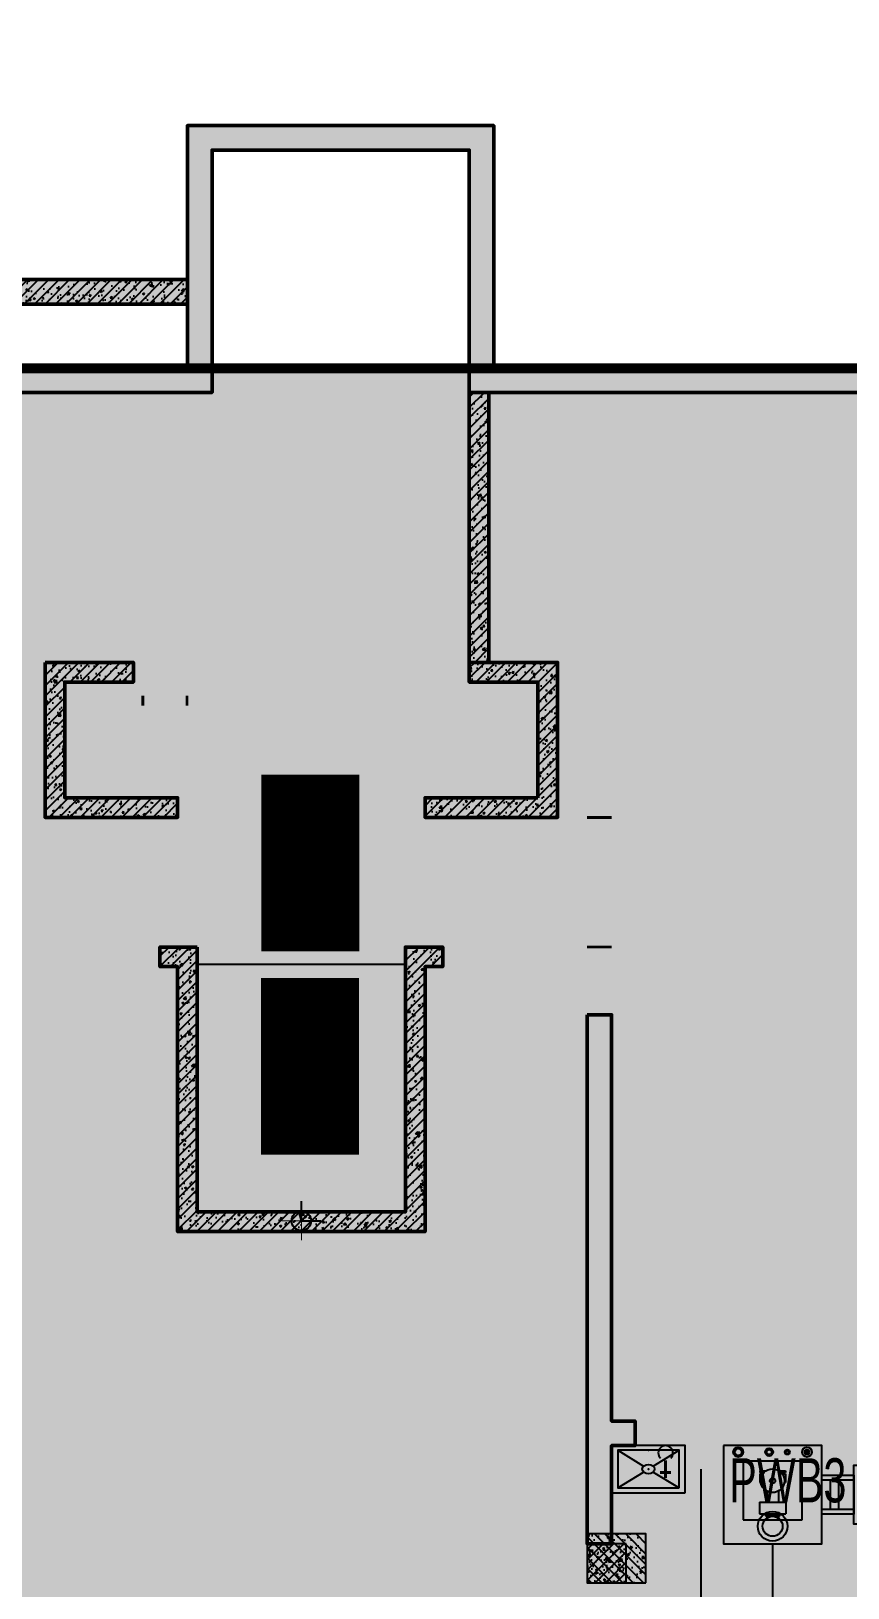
# Model space of a CAD drawing. Extents: x -1338203 to 1886333, y -530034 to 1031844.
# Drawn here: x 811754 to 820073, y -350601 to -334739 of the extents above; entities that cross this region are included whole.
import ezdxf

# ---------------------------------------------------------------- set-up
doc = ezdxf.new("R2010")
doc.units = 0
doc.header["$LTSCALE"] = 1000
doc.header["$MEASUREMENT"] = 0
doc.linetypes.add('负二层集水坑及排水沟$0$负二层集水坑及排水沟$0$CONTINOUS', pattern=[0])
for name, color, linetype in [('0P-EQUIP-CW', 7, 'Continuous'), ('0P-PIPE-CW', 3, 'Continuous'), ('M01预留预埋-B2$0$0M-A-LD', 4, 'Continuous'), ('p-a-core', 1, 'Continuous'), ('S-01-墙柱B2_B1$0$0S-CC-LINE', 52, 'Continuous'), ('S-01-墙柱B2_B1$0$0S-CW-HATCH', 251, 'Continuous'), ('S-01-墙柱B2_B1$0$0S-CW-HATCH-UP', 251, 'Continuous'), ('S001地下二墙柱$0$S001地下二墙柱$0$0S-CC-LINE', 52, 'Continuous'), ('S001地下二墙柱$0$S001地下二墙柱$0$0S-CW-HATCH', 251, 'Continuous'), ('S001地下二墙柱$0$S001地下二墙柱$0$0S-CW-HATCH-UP', 251, 'Continuous'), ('负二层集水坑及排水沟$0$负二层集水坑及排水沟$0$0P-A-LEAD', 3, 'Continuous'), ('负二层集水坑及排水沟$0$负二层集水坑及排水沟$0$P001-预留预埋-B1$0$0A-O-FIXT', 6, 'Continuous'), ('负二层集水坑及排水沟$0$负二层集水坑及排水沟$0$P001-预留预埋-B1$0$0P-EQUIP-WW', 7, 'Continuous'), ('负二层集水坑及排水沟$0$负二层集水坑及排水沟$0$P001-预留预埋-B1$0$A-001-平面B1$0$0A-A-HATH', 8, 'Continuous'), ('负二层集水坑及排水沟$0$负二层集水坑及排水沟$0$P001-预留预埋-B1$0$A-001-平面B1$0$0A-P-ROOF-DRAN', 190, 'Continuous'), ('负二层集水坑及排水沟$0$负二层集水坑及排水沟$0$P001-预留预埋-B1$0$P001-预留预埋-B1$0$0P-EQUIP-WW', 7, 'Continuous'), ('负二层集水坑及排水沟$0$负二层集水坑及排水沟$0$给排水设备', 7, '负二层集水坑及排水沟$0$负二层集水坑及排水沟$0$CONTINOUS')]:
    doc.layers.add(name, color=color, linetype=linetype)
for name, color, linetype, plot in [('A-001-主楼相对位置参照$0$AAD-A-MARK', 6, 'Continuous', False), ('M01预留预埋-B2$0$AAD-A-MARK', 6, 'Continuous', False), ('S-01-墙柱B2_B1$0$AAD-A-MARK', 6, 'Continuous', False)]:
    doc.layers.add(name, color=color, linetype=linetype, plot=plot)
doc.layers.add('p-h-walkable', color=7, linetype='Continuous', lineweight=70, true_color=0xf0f0f0)
doc.layers.add('S-01-墙柱B2_B1$0$0S-CW-LINE', color=7, linetype='Continuous', lineweight=50)
doc.styles.add('负二层集水坑及排水沟$0$负二层集水坑及排水沟$0$P001-预留预埋-B1$0$P001-预留预埋-B1$0$AAD-TXT', font='AAD-TXT.shx', dxfattribs={"width": 0.7, "height": 3, "bigfont": 'AAD-HZTXT.shx'})
pattern_1 = [(45, (814506.6002190853, -346860.9265781426), (-53.03300858899106, 53.03300858899107), []), (49.99999999999999, (814506.6002190853, -346860.9265781426), (215.178054780226, -18.82564049477853), [22.5, -247.5]), (355, (814506.6002190853, -346860.9265781426), (-41.6254000839, 225.6576401100035), [18, -198]), (100.4514, (814524.5317230853, -346862.4953801426), (173.5528145142065, 206.8318626182861), [19.122057, -210.3426336]), (46.18420000000002, (814506.6002190853, -346800.9265781426), (320.1723145876933, -49.65570429870542), [33.74999999999971, -371.2499999999977]), (96.6356, (814533.2812425853, -346805.0645702425), (280.398811664611, 292.2353612701325), [28.6830864, -315.5139]), (351.1842, (814506.6002190853, -346800.9265781426), (280.3985835400882, 292.2355802775974), [27, -297]), (21, (814536.6002190853, -346815.9265781426), (179.0721156355385, -120.7856671996016), [22.5, -247.5]), (326.0000000000001, (814536.6002190853, -346815.9265781426), (72.99459957647451, 217.5450135140559), [18, -198]), (71.4514, (814551.5228889855, -346825.9920599427), (252.066788574447, 96.75914901298572), [19.122057, -210.3426336]), (37.50000000000001, (814506.6002190853, -346860.9265781426), (3.647956595187201, 99.86815614939344), [0, -195.6, 0, -201, 0, -198.75]), (7.499999999999999, (814506.6002190853, -346860.9265781426), (78.92086123264458, 118.3235135647081), [0, -114.6, 0, -191.1, 0, -75.75]), (327.5, (814439.7002190854, -346860.9265781426), (160.1467308517227, -6.766461520313927), [0, -75, 0, -234, 0, -310.5]), (317.5, (814409.7002190854, -346860.9265781426), (174.9558508027159, 30.03149469969532), [0, -97.5, 0, -155.4, 0, -220.5])]

# ---------------------------------------------------------------- blocks, each defined once
blk = doc.blocks.new('A-001-主楼相对位置参照')
at = {"layer": 'A-001-主楼相对位置参照$0$AAD-A-MARK'}
blk.add_lwpolyline([(47081.23301893484, -183159.9998517036), (49201.23301893485, -183159.9998521805), (49201.23301899446, -180639.99985075), (47081.23301899445, -180639.9998502731)], close=True, dxfattribs=at)
blk = doc.blocks.new('负二层集水坑及排水沟$0$负二层集水坑及排水沟$0$P001-预留预埋-B1$0$EREF')
at = {"layer": '负二层集水坑及排水沟$0$负二层集水坑及排水沟$0$P001-预留预埋-B1$0$P001-预留预埋-B1$0$0P-EQUIP-WW'}
for p, q in [((81747.61029841239, 163901.8890703158), (81729.8301059063, 163919.6692628131)), ((81767.15199817432, 163904.7980108609), (81732.73904644139, 163939.2109625765)), ((81777.32869463315, 163917.071954704), (81745.01299027959, 163949.3876590416)), ((81103.99980262993, 163834.5187664595), (81103.99980277999, 163234.5187664595)), ((81703.99980262993, 163834.5187666095), (81103.99980262993, 163834.5187664595)), ((81273.99396533542, 163705.8754898618), (81273.99144363916, 163614.7692400278)), ((81273.99396533542, 163705.8754898618), (81306.35644787084, 163705.8745941126)), ((81273.99476870784, 163734.9004898267), (81273.99432239006, 163718.7754898328)), ((81273.99432239006, 163718.7754898328), (81317.24217958655, 163718.7742927913)), ((81273.99476870784, 163734.9004898267), (81336.54807109112, 163734.8987584369)), ((81471.45709098649, 163734.8950243401), (81534.01039336977, 163734.8932929503)), ((81490.76208985527, 163718.7694899978), (81534.00994705176, 163718.7682929563)), ((81501.64710746217, 163705.8691887345), (81534.00958999735, 163705.8682929853)), ((81534.00958999735, 163705.8682929853), (81534.00706830132, 163614.7620431513)), ((81534.01039336977, 163734.8932929503), (81534.00994705176, 163718.7682929563)), ((81703.99980277999, 163234.5187666095), (81703.99980262993, 163834.5187666095)), ((81273.99144363916, 163614.7692400278), (81284.68583291885, 163614.7689440218)), ((81523.31267902162, 163614.762339157), (81534.00706830132, 163614.7620431513)), ((81269.95470393036, 163416.4318518857), (81269.95135654567, 163295.4943520515)), ((81269.95470393036, 163416.4318518857), (81538.03282858926, 163416.4244318501)), ((81344.53595044499, 163529.2100339993), (81344.53282884212, 163416.4297876656)), ((81463.45782528038, 163529.2067424044), (81463.4547036775, 163416.4264960708)), ((81538.03282858926, 163416.4244318501), (81538.02948120458, 163295.4869320159)), ((81103.99980277999, 163234.5187664595), (81703.99980277999, 163234.5187666095)), ((81269.95135654567, 163295.4943520515), (81538.02948120458, 163295.4869320159)), ((81328.00117794855, 163289.042745321), (81328.00092131586, 163279.7708703009)), ((81328.00092131586, 163279.7708703009), (81479.9790461146, 163279.7666637546)), ((81328.00117794855, 163289.042745321), (81479.97930274729, 163289.0385387747)), ((81344.52904629766, 163279.770412825), (81344.52829115733, 163252.4879858228)), ((81344.52948145743, 163295.4922878309), (81344.52930293034, 163289.0422878451)), ((81463.45092113281, 163279.7671212302), (81463.45016599249, 163252.484694228)), ((81463.45135629282, 163295.4889962365), (81463.45117776573, 163289.0389962508)), ((81479.97930274729, 163289.0385387747), (81479.9790461146, 163279.7666637546))]:
    blk.add_line(p, q, dxfattribs=at)
blk.add_lwpolyline([(80903.99977579265, 163992.4480580656), (80903.99977579288, 162992.4480584114), (81903.99980282591, 162992.4480584117), (81903.99980282568, 163992.4480580659)], close=True, dxfattribs=at)
for centre, radius in [((81053.9998025712, 163926.0587668021), 50), ((81053.9998025712, 163926.0587668021), 35), ((81368.99980261753, 163926.0587668471), 40), ((81368.99980261753, 163926.0587668471), 25), ((81553.9998025677, 163926.0587669146), 25), ((81553.9998025677, 163926.0587669146), 15), ((81753.99980256421, 163926.058766977), 50), ((81753.99980256421, 163926.058766977), 25), ((81403.99980268005, 163634.5187665344), 120.9374998739999), ((81403.99980268005, 163634.5187665344), 26.99999999999999), ((81403.98694872367, 163170.1187671535), 150.9703123427099), ((81403.98694872367, 163170.1187671535), 101.58749989416)]:
    blk.add_circle(centre, radius, dxfattribs=at)
at = {"layer": '负二层集水坑及排水沟$0$负二层集水坑及排水沟$0$P001-预留预埋-B1$0$P001-预留预埋-B1$0$0P-EQUIP-WW', "style": '负二层集水坑及排水沟$0$负二层集水坑及排水沟$0$P001-预留预埋-B1$0$P001-预留预埋-B1$0$AAD-TXT', "width": 0.7}
blk.add_text('PWB3', height=450, dxfattribs=at).set_placement((80962.00343599805, 163413.9803956008, 3000))
blk = doc.blocks.new('负二层集水坑及排水沟$0$负二层集水坑及排水沟$0$A$C2D5B4FF3')
at = {"layer": '负二层集水坑及排水沟$0$负二层集水坑及排水沟$0$P001-预留预埋-B1$0$A-001-平面B1$0$0A-A-HATH'}
h = blk.add_hatch(dxfattribs=at)
h.set_pattern_fill('STEEL', color=256, scale=150, angle=494.9999949379019)
h.set_pattern_definition([(179.9999949379017, (-208179.9967379753, -40365.79950105213), (-2.103841059062763e-05, -238.1249999999991), []), (179.9999949379017, (-208264.1866465484, -40449.98939474905), (-2.103841059062763e-05, -238.1249999999991), [])])
h.paths.add_polyline_path([(49.99629068514332, 327.5966271508369), (349.9886301464867, 327.5966271508369), (349.9848173339851, 0.003239952668081969), (49.9923646573443, 0.003239952668081969)])
at = {"layer": '负二层集水坑及排水沟$0$负二层集水坑及排水沟$0$P001-预留预埋-B1$0$0P-EQUIP-WW'}
for p, q in [((449.9924789767247, 577.5966085673426), (-50.00752099347301, 577.5966457190807)), ((449.9924715763191, 477.5966085822438), (-50.00752842368092, 477.5966457190807))]:
    blk.add_line(p, q, dxfattribs=at)
for points in [[(-100.0075098776724, 727.5966494343593), (499.9924901372287, 727.5966048822156), (499.9924604307162, 327.5966048673145), (-100.0075395990862, 327.5966494343593)], [(-50.00751359283458, 677.5966457190807), (449.9924864220666, 677.5966085673426), (449.9924641310936, 377.596608597145), (-50.00753588380758, 377.5966457190807)]]:
    blk.add_lwpolyline(points, close=True, dxfattribs=at)
at = {"layer": '负二层集水坑及排水沟$0$负二层集水坑及排水沟$0$P001-预留预埋-B1$0$A-001-平面B1$0$0A-P-ROOF-DRAN'}
for points in [[(0, 0.003239952668081969), (-3.573950380086899e-08, 327.5966271508369), (399.9849208673695, 327.5966271508369), (399.9946010485291, -0.003239952551666647)], [(49.99247783690225, 327.5966271508369), (349.9848172982456, 327.5966271508369), (349.9848173339851, 0.003239952668081969), (49.9923646573443, 0.003239952668081969)]]:
    blk.add_lwpolyline(points, close=True, dxfattribs=at)
blk = doc.blocks.new('负二层集水坑及排水沟$0$负二层集水坑及排水沟$0$P001-预留预埋-B1$0$$lvtry$00000191')
at = {"color": 0}
for p, q in [((-250, -50, 1e-08), (-39.04344047215272, -218.7652476222793, 1e-08)), ((39.04344047215272, -218.7652476222793, 1e-08), (250, -50, 1e-08)), ((-250, -450, 1e-08), (-39.04344047215272, -281.2347523777207, 1e-08)), ((39.04344047215272, -281.2347523777244, 1e-08), (250, -450, 1e-08))]:
    blk.add_line(p, q, dxfattribs=at)
at = {"color": 0, "elevation": 1e-08}
for points in [[(300, -500), (300, 0), (-300, 0), (-300, -500)], [(250, -450), (250, -50), (-250, -50), (-250, -450)]]:
    blk.add_lwpolyline(points, close=True, dxfattribs=at)
at = {"color": 0}
blk.add_circle((0, -250, 1e-08), 50, dxfattribs=at)
for p in [(0, -50, 1e-08), (0, -250, 1e-08)]:
    blk.add_point(p, dxfattribs=at)
blk = doc.blocks.new('负二层集水坑及排水沟')
at = {"layer": '负二层集水坑及排水沟$0$负二层集水坑及排水沟$0$0P-A-LEAD'}
for p, q in [((52209.31151698693, -185780.0005658881), (52209.31151698693, -190216.8355491543)), ((52941.23078861774, -186540.0005653022), (52941.23078861763, -191760.3395196074))]:
    blk.add_line(p, q, dxfattribs=at)
at = {"layer": '负二层集水坑及排水沟$0$负二层集水坑及排水沟$0$P001-预留预埋-B1$0$0A-O-FIXT', "xscale": 1.25, "yscale": 0.96}
blk.add_blockref('负二层集水坑及排水沟$0$负二层集水坑及排水沟$0$P001-预留预埋-B1$0$$lvtry$00000191', (51676.23077410134, -185540.0005658881, -1e-08), dxfattribs=at)
at = {"layer": '负二层集水坑及排水沟$0$负二层集水坑及排水沟$0$给排水设备'}
blk.add_blockref('负二层集水坑及排水沟$0$负二层集水坑及排水沟$0$P001-预留预埋-B1$0$EREF', (-28462.76900069159, -349532.4486237138), dxfattribs=at)
at = {"layer": '负二层集水坑及排水沟$0$负二层集水坑及排水沟$0$给排水设备', "rotation": 270}
blk.add_blockref('负二层集水坑及排水沟$0$负二层集水坑及排水沟$0$A$C2D5B4FF3', (53441.23080213403, -185840.0005656479), dxfattribs=at)
blk = doc.blocks.new('M01预留预埋-B2')
at = {"layer": 'M01预留预埋-B2$0$0M-A-LD', "elevation": 2600}
blk.add_lwpolyline([(-1164.999999953347, 5250.128775174613, 0, 0, 0), (-1614.999999954453, 5250.128775172983, 30, 30, 0), (-1614.999999916618, 5350.064387604361, 0, 0, 0), (-1164.999999991123, 5350.064387605991, 30, 30, 0), (-1164.999999953347, 5250.128775174613, 30, 30, 0)], format="xyseb", dxfattribs=at)
at = {"layer": 'M01预留预埋-B2$0$0M-A-LD'}
blk.add_lwpolyline([(2909.644231333921, 4109.928553435078, 0, 0, 0), (2909.644232328283, 2789.928553434263, 30, 30, 0), (3160.000000999775, 2789.999999999185, 0, 0, 0), (3159.644232333696, 4110.076112831943, 30, 30, 0), (2909.644232328283, 4109.928553435078, 30, 30, 0)], format="xyseb", dxfattribs=at)
at = {"layer": 'M01预留预埋-B2$0$AAD-A-MARK', "const_width": 10}
for points in [[(0, 200), (0, -200)], [(-200, 0), (200, 0)]]:
    blk.add_lwpolyline(points, dxfattribs=at)
at = {"layer": 'M01预留预埋-B2$0$AAD-A-MARK'}
blk.add_circle((0, 0), 100, dxfattribs=at)
blk = doc.blocks.new('M001-预留预埋B2')
blk.add_blockref('M01预留预埋-B2', (48141.23301948491, -183249.9998506358))
blk = doc.blocks.new('$TwtSys$00000320')
at = {"const_width": 20}
for points in [[(0, 0), (0, -120.6503017997838)], [(-36.84670329549408, -83.04496303484302), (36.84670329549408, -83.04496303484302)]]:
    blk.add_lwpolyline(points, dxfattribs=at)
blk = doc.blocks.new('A$Ca805bf96')
at = {"layer": '0P-PIPE-CW', "linetype": 'Continuous'}
for centre in [(51851.23630423762, -185615.0125512163), (51851.37223611306, -185614.9938034358)]:
    blk.add_arc(centre, 74.99999999993295, 315, 225, dxfattribs=at)
at = {"layer": '0P-EQUIP-CW', "xscale": 1.5, "yscale": -1.5, "zscale": 1.5, "rotation": 180.0000000000463}
for p in [(51851.23630423762, -185690.0125512163), (51851.37223611306, -185689.9938034357)]:
    blk.add_blockref('$TwtSys$00000320', p, dxfattribs=at)
blk = doc.blocks.new('2-13')
blk.add_blockref('A$Ca805bf96', (766365.3666062295, -163610.6278328501))

msp = doc.modelspace()

# ---------------------------------------------------------------- hatches: boundary and pattern name
at = {"layer": 'p-h-walkable', "ltscale": 0.002}
h = msp.add_hatch(color=256, dxfattribs=at)
h.dxf.hatch_style = 1
h.paths.add_polyline_path([(728556.4094088443, -320761.2911765109), (728556.3547588947, -348211.5017243018), (746356.3484443948, -348211.5017242723), (750916.3484443898, -338175.0097184044), (842896.3491870692, -338175.0097184044), (843211.3492125742, -349155.0095694998), (839116.3492611168, -349155.0095695712), (839116.3492611168, -377051.4870058745), (864906.3547584309, -377051.4870058745), (864906.3547584309, -390806.5711709709), (875856.3484613771, -395571.4871842109), (875856.348461363, -404751.4874804067), (834560.3103806074, -404751.4874803963), (839142.6757868899, -442064.2876435285), (869465.2134576387, -438340.3927054469), (871163.1928136485, -452166.5193397896), (873704.0511599232, -451854.4778597266), (877328.6078072718, -464960.3959546241), (761875.9874196091, -479139.0716770189), (761132.9487910755, -468418.2650628918), (764950.6384080613, -465209.0494699521), (763252.8257613134, -451384.280298188), (799242.4407485438, -446964.4145689445), (793807.3212043041, -404751.4870716078), (750756.3491663808, -404751.4872862076), (751556.349166161, -388854.9743852809), (648066.6070076446, -388604.4137855553), (648066.5844366426, -380374.4093295055), (641016.6027933541, -380374.4093186745), (641512.3361103976, -365348.1631979565), (660006.5996086108, -364574.4137855692), (660306.599609829, -340846.8171705838), (656406.6057762853, -340846.8171707173), (656406.6057762853, -336396.8171708743), (656656.3547443041, -340532.365631887), (656406.3547442622, -332417.3777717449), (712156.3557747989, -332417.3777717449), (712080.9374175866, -320761.2911765098)])
at = {"layer": 'S-01-墙柱B2_B1$0$0S-CW-HATCH'}
h = msp.add_hatch(color=256, dxfattribs=at)
h.dxf.hatch_style = 1
h.paths.add_polyline_path([(846556.6002079286, -346710.9268516926), (846306.600219408, -346710.9268516926), (846306.6002180856, -348900.9265771426), (842896.6002190853, -348900.9265781426), (842896.6002190853, -346360.9265791426), (842646.6002180856, -346360.9265781426), (842646.6002180856, -348900.9265771426), (838966.6002190853, -348900.9265781426), (838966.6002190853, -344760.9265781426), (838716.6002180856, -344760.9265791426), (838716.6002185852, -350150.9265781426), (838966.6002195855, -350150.9265781426), (838966.6002190853, -349150.9265781426), (847456.6002190853, -349150.9265781426), (847456.6002190853, -345720.9265781426), (846556.6002190853, -345720.9265781426), (846556.6002190853, -343170.9265781426), (845756.6002190853, -343170.9265781426), (845756.6002190853, -339970.9265791426), (842896.6002190853, -339970.9265791426), (842896.6002190853, -338170.9265781426), (836966.6002190853, -338170.9265781426), (836966.6002190853, -335700.9265781426), (833846.6002180856, -335700.9265781426), (833846.6002180856, -338170.9265781426), (816466.6002190853, -338170.9265781426), (816466.6002190853, -335700.9265781426), (813346.6002190853, -335700.9265781426), (813346.6002200851, -338170.9265781426), (811296.600209902, -338170.9265781426), (811296.600209902, -338420.9265781426), (813596.6002190853, -338420.9265790735), (813596.6002200851, -335950.9265781426), (816216.6002180856, -335950.9265781426), (816216.6002180856, -338420.9265781426), (821396.6002200851, -338420.9265781426), (821396.6002200851, -343150.9265781426), (821596.6002190853, -343150.9265781426), (821596.6002190853, -338420.9265781426), (828716.6002200851, -338420.9265781426), (828716.6002190853, -343150.9265781426), (828916.6002180856, -343150.9265781426), (828916.6002190853, -338420.9265781426), (834096.6002190853, -338420.9265781426), (834096.6002190853, -335950.9265781426), (836716.6002180856, -335950.9265781426), (836716.6002180856, -338420.9265781426), (836966.6002190853, -338420.9265781426), (842646.6002190853, -338420.9265781426), (842646.6141180852, -341370.9265781426), (842896.6002190853, -341370.9265781426), (842896.6002190853, -340220.9265781426), (845506.6002180856, -340220.9265781426), (845506.6002190853, -341170.9265781426), (845256.6002190853, -341170.9265781426), (845256.6002190853, -341370.9265781426), (845506.6002190853, -341370.9265781426), (845506.6002180856, -343170.9265783927), (844106.6002190853, -343170.9265778926), (844106.6002190853, -343420.9265786427), (846306.6002180856, -343420.9265791426), (846306.6002180856, -345970.9265781426), (847206.6002180856, -345970.9265791426), (847206.6002180856, -348900.9265771426), (846556.6002190853, -348900.9265781426), (846556.6002204074, -346710.9268516926)])
h = msp.add_hatch(color=256, dxfattribs=at)
h.dxf.hatch_style = 1
h.paths.add_polyline_path([(809466.6625956642, -338170.9265781426), (809466.6625956642, -337520.9265781426), (813346.600219822, -337520.9265781426), (813346.600219822, -337270.9265781426), (809216.6625956642, -337270.9265781426), (809216.6625956642, -338170.9265781426)])
h = msp.add_hatch(color=256, dxfattribs=at)
h.dxf.hatch_style = 1
h.paths.add_polyline_path([(816416.6002190853, -338420.9265781426), (816216.6002190853, -338420.9265781426), (816216.6002190853, -341170.9265781426), (816416.6002190853, -341170.9265781426)])
h = msp.add_hatch(color=256, dxfattribs=at)
h.dxf.hatch_style = 1
h.paths.add_polyline_path([(811896.6002190853, -341170.9265781426), (811896.6002190853, -342750.9265781426), (813056.6002190853, -342750.9265781426), (813246.6002190853, -342750.9265781426), (813246.6002190853, -342550.9265781426), (812096.6002190853, -342550.9265781426), (812096.6002190853, -341370.9265781426), (812796.6002190853, -341370.9265781426), (812796.6002190853, -341170.9265781426)])
h = msp.add_hatch(color=256, dxfattribs=at)
h.dxf.hatch_style = 1
h.paths.add_polyline_path([(816916.6002190853, -342550.9265781426), (815766.6002190853, -342550.9265781426), (815766.6002190853, -342750.9265781426), (815966.6002190853, -342750.9265781426), (817116.6002190853, -342750.9265781426), (817116.6002190853, -341170.9265781426), (816216.6002190853, -341170.9265781426), (816216.6002190853, -341370.9265781426), (816916.6002190853, -341370.9265781426)])
h = msp.add_hatch(color=256, dxfattribs=at)
h.dxf.hatch_style = 1
h.paths.add_polyline_path([(813446.6002190853, -344070.9265781426), (813066.6002190853, -344070.9265781426), (813066.6002190853, -344270.9265781426), (813246.6002190853, -344270.9265781426), (813246.6002190853, -346970.9265781426), (815766.6002190853, -346970.9265781426), (815766.6002190853, -344270.9265781426), (815946.6002190853, -344270.9265781426), (815946.6002190853, -344070.9265781426), (815566.6002190853, -344070.9265781426), (815566.6002190853, -346770.9265781426), (813446.6002190853, -346770.9265781426)])
h = msp.add_hatch(color=256, dxfattribs=at)
h.dxf.hatch_style = 1
h.paths.add_polyline_path([(817416.6002190853, -344760.9265781426), (817666.6002200851, -344760.9265781426), (817666.6002200851, -348900.9265771426), (817906.6002200851, -348900.9265771426), (817906.6002200851, -349150.9265781426), (817666.6002200851, -349150.9265781426), (817666.6002200851, -350150.9265781426), (817416.6002190853, -350150.9265781426)])
h = msp.add_hatch(color=256, dxfattribs=at)
h.dxf.hatch_style = 1
h.paths.add_polyline_path([(817816.6002190853, -350150.9265781426), (817416.6002190853, -350150.9265781426), (817416.6002190853, -350550.9265781426), (817816.6002190853, -350550.9265781426)])
at = {"layer": 'S-01-墙柱B2_B1$0$0S-CW-HATCH-UP'}
h = msp.add_hatch(dxfattribs=at)
h.set_pattern_fill('钢筋混凝土', color=256, scale=30)
h.set_pattern_definition([(45, (814506.6002190853, -346860.9265781426), (-53.03300858899106, 53.03300858899107), []), (49.99999999999999, (814506.6002190853, -346860.9265781426), (215.178054780226, -18.82564049477853), [22.5, -247.5]), (355, (814506.6002190853, -346860.9265781426), (-41.6254000839, 225.6576401100035), [18, -198]), (100.4514, (814524.5317230853, -346862.4953801426), (173.5528145142065, 206.8318626182861), [19.122057, -210.3426336]), (46.18420000000002, (814506.6002190853, -346800.9265781426), (320.1723145876933, -49.65570429870542), [33.74999999999993, -371.2499999999994]), (96.6356, (814533.2812425853, -346805.0645702425), (280.398811664611, 292.2353612701325), [28.6830864, -315.5139]), (351.1842, (814506.6002190853, -346800.9265781426), (280.3985835400882, 292.2355802775974), [27, -297]), (21, (814536.6002190853, -346815.9265781426), (179.0721156355385, -120.7856671996016), [22.5, -247.5]), (326.0000000000001, (814536.6002190853, -346815.9265781426), (72.99459957647451, 217.5450135140559), [18, -198]), (71.4514, (814551.5228889855, -346825.9920599427), (252.066788574447, 96.75914901298572), [19.122057, -210.3426336]), (37.50000000000001, (814506.6002190853, -346860.9265781426), (3.647956595187201, 99.86815614939344), [0, -195.6, 0, -201, 0, -198.75]), (7.499999999999999, (814506.6002190853, -346860.9265781426), (78.92086123264458, 118.3235135647081), [0, -114.6, 0, -191.1, 0, -75.75]), (327.5, (814439.7002190854, -346860.9265781426), (160.1467308517227, -6.766461520313927), [0, -75, 0, -234, 0, -310.5]), (317.5, (814409.7002190854, -346860.9265781426), (174.9558508027159, 30.03149469969532), [0, -97.5, 0, -155.4, 0, -220.5])])
h.paths.add_polyline_path([(846556.6002079286, -346710.9268516926), (846306.600219408, -346710.9268516926), (846306.6002180856, -348900.9265771426), (842896.6002190853, -348900.9265781426), (842896.6002190853, -346360.9265791426), (842646.6002180856, -346360.9265781426), (842646.6002180856, -348900.9265771426), (838966.6002190853, -348900.9265781426), (838966.6002190853, -344760.9265781426), (838716.6002180856, -344760.9265791426), (838716.6002185852, -350150.9265781426), (838966.6002195855, -350150.9265781426), (838966.6002190853, -349150.9265781426), (847456.6002190853, -349150.9265781426), (847456.6002190853, -345720.9265781426), (846556.6002190853, -345720.9265781426), (846556.6002190853, -343170.9265781426), (845756.6002190853, -343170.9265781426), (845756.6002190853, -339970.9265791426), (842896.6002190853, -339970.9265791426), (842896.6002190853, -338170.9265781426), (836966.6002190853, -338170.9265781426), (836966.6002190853, -335700.9265781426), (833846.6002180856, -335700.9265781426), (833846.6002180856, -338170.9265781426), (816466.6002190853, -338170.9265781426), (816466.6002190853, -335700.9265781426), (813346.6002190853, -335700.9265781426), (813346.6002200851, -338170.9265781426), (811296.600209902, -338170.9265781426), (811296.600209902, -338420.9265781426), (813596.6002190853, -338420.9265790735), (813596.6002200851, -335950.9265781426), (816216.6002180856, -335950.9265781426), (816216.6002180856, -338420.9265781426), (821396.6002200851, -338420.9265781426), (821396.6002200851, -343150.9265781426), (821596.6002190853, -343150.9265781426), (821596.6002190853, -338420.9265781426), (828716.6002200851, -338420.9265781426), (828716.6002190853, -343150.9265781426), (828916.6002180856, -343150.9265781426), (828916.6002190853, -338420.9265781426), (834096.6002190853, -338420.9265781426), (834096.6002190853, -335950.9265781426), (836716.6002180856, -335950.9265781426), (836716.6002180856, -338420.9265781426), (836966.6002190853, -338420.9265781426), (842646.6002190853, -338420.9265781426), (842646.6141180852, -341370.9265781426), (842896.6002190853, -341370.9265781426), (842896.6002190853, -340220.9265781426), (845506.6002180856, -340220.9265781426), (845506.6002190853, -341170.9265781426), (845256.6002190853, -341170.9265781426), (845256.6002190853, -341370.9265781426), (845506.6002190853, -341370.9265781426), (845506.6002180856, -343170.9265783927), (844106.6002190853, -343170.9265778926), (844106.6002190853, -343420.9265786427), (846306.6002180856, -343420.9265791426), (846306.6002180856, -345970.9265781426), (847206.6002180856, -345970.9265791426), (847206.6002180856, -348900.9265771426), (846556.6002190853, -348900.9265781426), (846556.6002204074, -346710.9268516926)])
h = msp.add_hatch(dxfattribs=at)
h.set_pattern_fill('钢筋混凝土', color=256, scale=30)
h.set_pattern_definition([(45, (-1501438.600037449, 404269.9239998706), (-53.03300858899106, 53.03300858899107), []), (49.99999999999999, (-1501438.600037449, 404269.9239998706), (215.178054780226, -18.82564049477853), [22.5, -247.5]), (355, (-1501438.600037449, 404269.9239998706), (-41.6254000839, 225.6576401100035), [18, -198]), (100.4514, (-1501420.668533449, 404268.3551978706), (173.5528145142065, 206.8318626182861), [19.122057, -210.3426336]), (46.18420000000002, (-1501438.600037449, 404329.9239998706), (320.1723145876933, -49.65570429870542), [33.74999999999986, -371.2499999999989]), (96.6356, (-1501411.919013949, 404325.7860077706), (280.398811664611, 292.2353612701325), [28.6830864, -315.5139]), (351.1842, (-1501438.600037449, 404329.9239998706), (280.3985835400882, 292.2355802775974), [27, -297]), (21, (-1501408.600037449, 404314.9239998706), (179.0721156355385, -120.7856671996016), [22.5, -247.5]), (326.0000000000001, (-1501408.600037449, 404314.9239998706), (72.99459957647451, 217.5450135140559), [18, -198]), (71.4514, (-1501393.677367549, 404304.8585180706), (252.066788574447, 96.75914901298572), [19.122057, -210.3426336]), (37.50000000000001, (-1501438.600037449, 404269.9239998706), (3.647956595187201, 99.86815614939344), [0, -195.6, 0, -201, 0, -198.75]), (7.499999999999999, (-1501438.600037449, 404269.9239998706), (78.92086123264458, 118.3235135647081), [0, -114.6, 0, -191.1, 0, -75.75]), (327.5, (-1501505.500037449, 404269.9239998706), (160.1467308517227, -6.766461520313927), [0, -75, 0, -234, 0, -310.5]), (317.5, (-1501535.500037449, 404269.9239998706), (174.9558508027159, 30.03149469969532), [0, -97.5, 0, -155.4, 0, -220.5])])
h.paths.add_polyline_path([(809466.6625956642, -338170.9265781426), (809466.6625956642, -337520.9265781426), (813346.600219822, -337520.9265781426), (813346.600219822, -337270.9265781426), (809216.6625956642, -337270.9265781426), (809216.6625956642, -338170.9265781426)])
h = msp.add_hatch(dxfattribs=at)
h.set_pattern_fill('钢筋混凝土', color=256, scale=30)
h.set_pattern_definition(pattern_1)
h.paths.add_polyline_path([(816416.6002190853, -338420.9265781426), (816216.6002190853, -338420.9265781426), (816216.6002190853, -341170.9265781426), (816416.6002190853, -341170.9265781426)])
h = msp.add_hatch(dxfattribs=at)
h.set_pattern_fill('钢筋混凝土', color=256, scale=30)
h.set_pattern_definition(pattern_1)
h.paths.add_polyline_path([(811896.6002190853, -341170.9265781426), (811896.6002190853, -342750.9265781426), (813056.6002190853, -342750.9265781426), (813246.6002190853, -342750.9265781426), (813246.6002190853, -342550.9265781426), (812096.6002190853, -342550.9265781426), (812096.6002190853, -341370.9265781426), (812796.6002190853, -341370.9265781426), (812796.6002190853, -341170.9265781426)])
h = msp.add_hatch(dxfattribs=at)
h.set_pattern_fill('钢筋混凝土', color=256, scale=30)
h.set_pattern_definition(pattern_1)
h.paths.add_polyline_path([(816916.6002190853, -342550.9265781426), (815766.6002190853, -342550.9265781426), (815766.6002190853, -342750.9265781426), (815966.6002190853, -342750.9265781426), (817116.6002190853, -342750.9265781426), (817116.6002190853, -341170.9265781426), (816216.6002190853, -341170.9265781426), (816216.6002190853, -341370.9265781426), (816916.6002190853, -341370.9265781426)])
h = msp.add_hatch(dxfattribs=at)
h.set_pattern_fill('钢筋混凝土', color=256, scale=30)
h.set_pattern_definition(pattern_1)
h.paths.add_polyline_path([(813446.6002190853, -344070.9265781426), (813066.6002190853, -344070.9265781426), (813066.6002190853, -344270.9265781426), (813246.6002190853, -344270.9265781426), (813246.6002190853, -346970.9265781426), (815766.6002190853, -346970.9265781426), (815766.6002190853, -344270.9265781426), (815946.6002190853, -344270.9265781426), (815946.6002190853, -344070.9265781426), (815566.6002190853, -344070.9265781426), (815566.6002190853, -346770.9265781426), (813446.6002190853, -346770.9265781426)])
h = msp.add_hatch(dxfattribs=at)
h.set_pattern_fill('钢筋混凝土', color=256, scale=30)
h.set_pattern_definition(pattern_1)
h.paths.add_polyline_path([(817416.6002190853, -344760.9265781426), (817666.6002200851, -344760.9265781426), (817666.6002200851, -348900.9265771426), (817906.6002200851, -348900.9265771426), (817906.6002200851, -349150.9265781426), (817666.6002200851, -349150.9265781426), (817666.6002200851, -350150.9265781426), (817416.6002190853, -350150.9265781426)])
h = msp.add_hatch(dxfattribs=at)
h.set_pattern_fill('STARS', color=256, scale=115, angle=45)
h.set_pattern_definition([(45, (814506.6002190853, -346860.9265781426), (-111.7962160783531, 111.7962160783531), [91.28125, -91.28125]), (105, (814506.6002190853, -346860.9265781426), (-152.7164712100046, -40.92025513165151), [91.28125, -91.28125]), (165, (814482.9749064813, -346772.7556746685), (-40.92025513165157, -152.7164712100046), [91.28125, -91.28125])])
edge = h.paths.add_edge_path()
edge.add_arc((814506.6002190853, -346860.9265781426), 100, 0, 360)
h = msp.add_hatch(dxfattribs=at)
h.set_pattern_fill('钢筋混凝土', color=256, scale=30)
h.set_pattern_definition(pattern_1)
h.paths.add_polyline_path([(817816.6002190853, -350150.9265781426), (817416.6002190853, -350150.9265781426), (817416.6002190853, -350550.9265781426), (817816.6002190853, -350550.9265781426)])
at = {"layer": 'S001地下二墙柱$0$S001地下二墙柱$0$0S-CW-HATCH'}
h = msp.add_hatch(color=256, dxfattribs=at)
h.dxf.hatch_style = 1
h.paths.add_polyline_path([(818016.6002190853, -350550.9265781426), (818016.6002190853, -350050.9265781426), (817416.6002190853, -350050.9265781426), (817416.6002190853, -350550.9265781426)])
at = {"layer": 'S001地下二墙柱$0$S001地下二墙柱$0$0S-CW-HATCH-UP'}
h = msp.add_hatch(dxfattribs=at)
h.set_pattern_fill('钢筋混凝土', color=256, scale=30, angle=-90.00000000000001)
h.set_pattern_definition([(315, (826968.3271797593, -382861.6591806551), (53.03300858899107, 53.03300858899105), []), (320, (826968.3271797593, -382861.6591806551), (-18.82564049477857, -215.178054780226), [22.5, -247.5]), (265, (826968.3271797593, -382861.6591806551), (225.6576401100035, 41.62540008389996), [18, -198]), (10.45139999999999, (826966.7583777602, -382879.5906846551), (206.831862618286, -173.5528145142065), [19.122057, -210.3426336]), (316.1842, (827028.3271797593, -382861.6591806551), (-49.65570429870548, -320.1723145876933), [33.74999999999982, -371.2499999999986]), (6.635599999999986, (827024.1891876603, -382888.3402041551), (292.2353612701324, -280.3988116646111), [28.68308639999902, -315.5138999999842]), (261.1841999999999, (827028.3271797593, -382861.6591806551), (292.2355802775973, -280.3985835400882), [26.99999999999902, -296.9999999999843]), (291, (827013.3271797593, -382891.6591806551), (-120.7856671996017, -179.0721156355385), [22.5, -247.5]), (236, (827013.3271797593, -382891.6591806551), (217.5450135140559, -72.99459957647456), [18, -198]), (341.4514, (827003.2616979606, -382906.5818505551), (96.75914901298567, -252.066788574447), [19.122057, -210.3426336]), (307.5, (826968.3271797593, -382861.6591806551), (99.86815614939344, -3.647956595187219), [0, -195.5999999999986, 0, -200.9999999999986, 0, -198.7499999999986]), (277.5, (826968.3271797593, -382861.6591806551), (118.3235135647081, -78.92086123264461), [0, -114.6, 0, -191.1, 0, -75.74999999999999]), (237.5, (826968.3271797593, -382794.7591806551), (-6.766461520313956, -160.1467308517227), [0, -75, 0, -234, 0, -310.5]), (227.5, (826968.3271797593, -382764.7591806551), (30.03149469969529, -174.9558508027159), [0, -97.5, 0, -155.4, 0, -220.5])])
h.paths.add_polyline_path([(818016.6002190853, -350550.9265781426), (818016.6002190853, -350050.9265781426), (817416.6002190853, -350050.9265781426), (817416.6002190853, -350550.9265781426)])

# ---------------------------------------------------------------- linework, layer by layer
at = {"layer": 'p-a-core', "color": 3, "ltscale": 0.002, "const_width": 1000}
msp.add_lwpolyline([(814598, -342314.5), (814598, -344114.5)], dxfattribs=at)
at = {"layer": 'p-a-core', "ltscale": 0.002, "const_width": 1000, "elevation": -83050.00000000013}
msp.add_lwpolyline([(814594.6346453598, -344386.4874765815), (814594.6346453598, -346186.4874765815)], dxfattribs=at)
at = {"layer": 'p-h-walkable', "ltscale": 0.002, "const_width": 100, "elevation": -83050.00000000013}
msp.add_lwpolyline([(728556.3547588947, -348211.5017243018), (746356.3484443948, -348211.5017242723), (750916.3484443898, -338175.0097184044), (842896.3491870692, -338175.0097184044), (843211.3492125742, -349155.0095694998), (839116.3492611168, -349155.0095695712), (839116.3492611168, -377051.4870058745), (864906.3547584309, -377051.4870058745), (864906.3547584309, -390806.5711709709)], dxfattribs=at)
at = {"layer": 'S-01-墙柱B2_B1$0$0S-CC-LINE'}
msp.add_lwpolyline([(817816.6002190853, -350150.9265781426), (817416.6002190853, -350150.9265781426), (817416.6002190853, -350550.9265781426), (817816.6002190853, -350550.9265781426)], close=True, dxfattribs=at)
at = {"layer": 'S-01-墙柱B2_B1$0$0S-CW-LINE'}
for points in [[(809466.6625956642, -338170.9265781426), (809466.6625956642, -337520.9265781426), (813346.600219822, -337520.9265781426), (813346.600219822, -337270.9265781426), (809216.6625956642, -337270.9265781426), (809216.6625956642, -338170.9265781426)], [(816416.6002190853, -338420.9265781426), (816216.6002190853, -338420.9265781426), (816216.6002190853, -341170.9265781426), (816416.6002190853, -341170.9265781426)], [(811896.6002190853, -341170.9265781426), (811896.6002190853, -342750.9265781426), (813056.6002190853, -342750.9265781426), (813056.6002190853, -342750.9265781426), (813246.6002190853, -342750.9265781426), (813246.6002190853, -342550.9265781426), (812096.6002190853, -342550.9265781426), (812096.6002190853, -341370.9265781426), (812796.6002190853, -341370.9265781426), (812796.6002190853, -341170.9265781426)], [(816916.6002190853, -342550.9265781426), (815766.6002190853, -342550.9265781426), (815766.6002190853, -342750.9265781426), (815966.6002190853, -342750.9265781426), (815966.6002190853, -342750.9265781426), (817116.6002190853, -342750.9265781426), (817116.6002190853, -341170.9265781426), (816216.6002190853, -341170.9265781426), (816216.6002190853, -341370.9265781426), (816916.6002190853, -341370.9265781426)], [(813446.6002190853, -344070.9265781426), (813066.6002190853, -344070.9265781426), (813066.6002190853, -344270.9265781426), (813246.6002190853, -344270.9265781426), (813246.6002190853, -346970.9265781426), (815766.6002190853, -346970.9265781426), (815766.6002190853, -344270.9265781426), (815946.6002190853, -344270.9265781426), (815946.6002190853, -344070.9265781426), (815566.6002190853, -344070.9265781426), (815566.6002190853, -346770.9265781426), (813446.6002190853, -346770.9265781426)], [(817416.6002190853, -344760.9265781426), (817666.6002190853, -344760.9265781426), (817666.6002363353, -348900.9265781426), (817906.6002190853, -348900.9265781426), (817906.6002190853, -349150.9265781426), (817666.6002180856, -349150.9265783824), (817666.6002180856, -350150.9265781426), (817416.6002190853, -350150.9265781426)]]:
    msp.add_lwpolyline(points, close=True, dxfattribs=at)
msp.add_polyline3d([(833846.6002180856, -338170.9265781426, 0), (816466.6002190853, -338170.9265781426, 0), (816466.6002190853, -335700.9265781426, 0), (813346.6002190853, -335700.9265781426, 0), (813346.6002200851, -338170.9265781426, 0), (811296.600209902, -338170.9265781426, 0), (811296.600209902, -338420.9265781426, 0), (813596.6002190853, -338420.9265790735, 0), (813596.6002200851, -335950.9265781426, 0), (816216.6002180856, -335950.9265781426, 0), (816216.6002180856, -338420.9265781426, 0), (821396.6002200851, -338420.9265781426, 0)], dxfattribs=at)
at = {"layer": 'S-01-墙柱B2_B1$0$AAD-A-MARK'}
for q in [(814506.6002190853, -346660.9265781426), (814506.6002190853, -346660.9265781426), (814706.6002190853, -346860.9265781426), (814706.6002190853, -346860.9265781426)]:
    msp.add_line((814506.6002190853, -346860.9265781426), q, dxfattribs=at)
msp.add_circle((814506.6002190853, -346860.9265781426), 100, dxfattribs=at)
msp.add_circle((814506.6002190853, -346860.9265781426), 100, dxfattribs=at)
at = {"layer": 'S001地下二墙柱$0$S001地下二墙柱$0$0S-CC-LINE', "color": 1}
msp.add_lwpolyline([(818016.6002190853, -350550.9265781426), (818016.6002190853, -350050.9265781426), (817416.6002190853, -350050.9265781426), (817416.6002190853, -350550.9265781426)], close=True, dxfattribs=at)

# ---------------------------------------------------------------- block references
at = {"ltscale": 0.002}
for name, p in [('A-001-主楼相对位置参照', (766365.3667125844, -163610.9266343083)), ('负二层集水坑及排水沟', (766365.3667119629, -163610.9266319074)), ('M001-预留预埋B2', (766365.3666062295, -163610.9262234796))]:
    msp.add_blockref(name, p, dxfattribs=at)
at = {"color": 0, "ltscale": 0.002}
msp.add_blockref('M001-预留预埋B2', (766365.3667022258, -163610.9266348326), dxfattribs=at)
msp.add_blockref('2-13', (0, 0))

doc.saveas('drawing.dxf')
